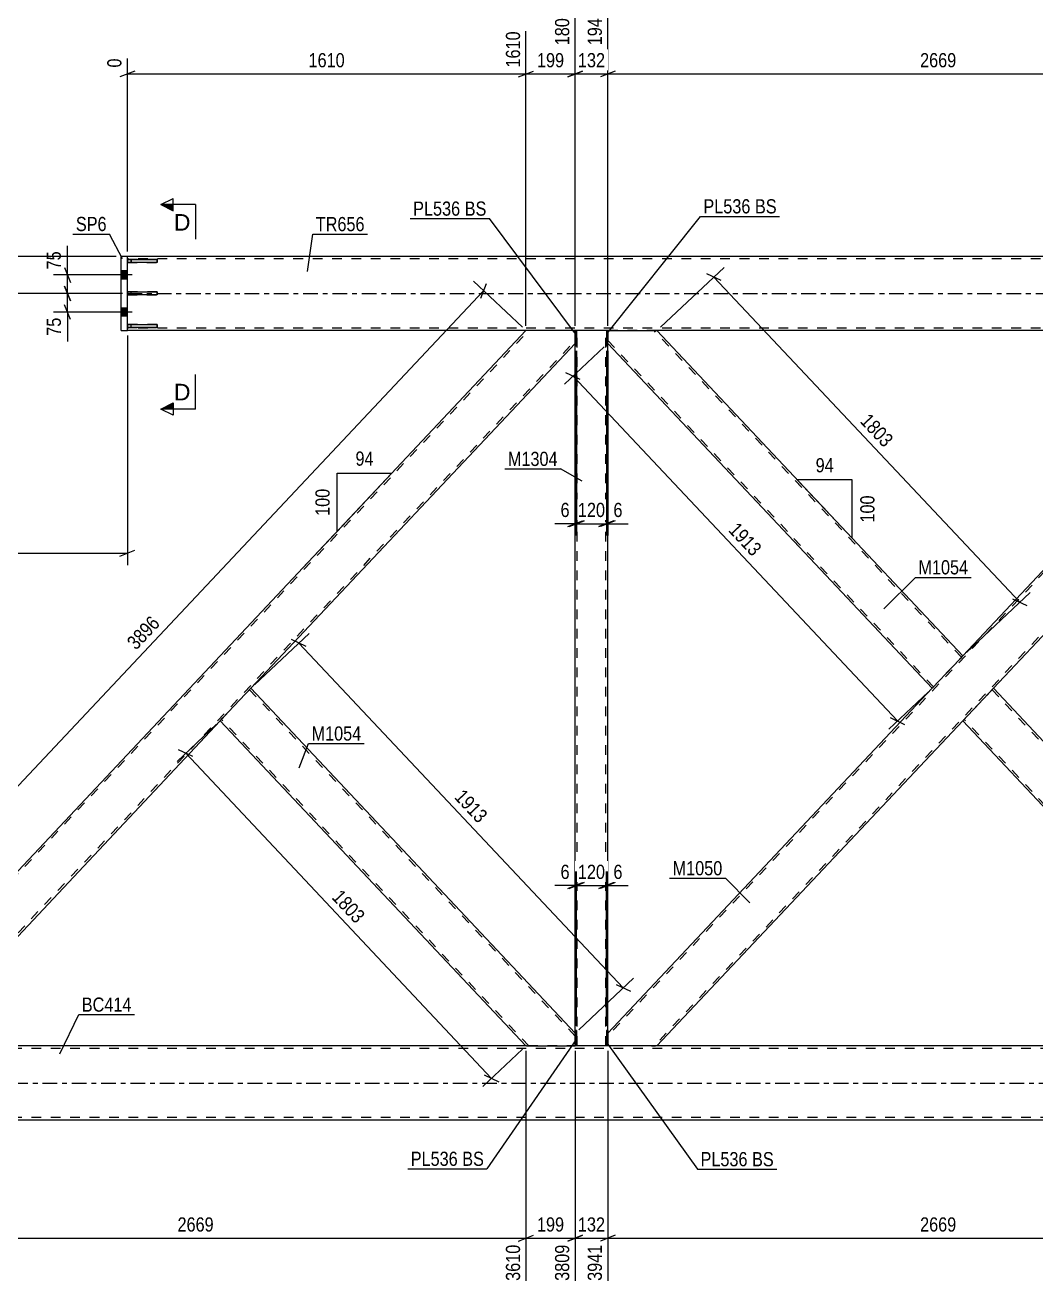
# Model space of a CAD drawing. Header units: millimetres. Extents: x -188 to 1001, y -654 to 187.
# Drawn here: x -20.6 to 183.5, y -200.1 to 54.2 of the extents above; entities that cross this region are included whole.
import ezdxf

# ---------------------------------------------------------------- set-up
doc = ezdxf.new("R2010")
doc.units = ezdxf.units.MM
doc.linetypes.add('DXK_LINE_DOT2', pattern=[3.9198, 1.9599, -1.9599])
doc.linetypes.add('DXK_LINE_DOT3', pattern=[5.9187, 2.979, -0.9799, 0.9799, -0.9799])
doc.styles.add('Arial', font='ARIAL.TTF', dxfattribs={"height": 0.2})
doc.styles.add('Arial Narrow', font='ARIALN.TTF', dxfattribs={"height": 0.2})

# ---------------------------------------------------------------- blocks, each defined once
blk = doc.blocks.new('Part-761542699-1579 - 1399')
at = {"color": 2, "linetype": 'Continuous'}
for p, q in [((0, 0.32), (6, 0.32)), ((0, 0.32), (0, -0.28)), ((6, 0.32), (6, -0.28)), ((6, -0.28), (0, -0.28))]:
    blk.add_line(p, q, dxfattribs=at)
at = {"color": 7, "linetype": 'DXK_LINE_DOT2'}
blk.add_line((0.75, -0.28), (0.75, 0.32), dxfattribs=at)
blk = doc.blocks.new('Part-761542699-1555 - 1399')
at = {"color": 7, "linetype": 'DXK_LINE_DOT2'}
for p, q in [((90.45, -152), (90.45, -148.92)), ((90.75, -148.92), (90.45, -148.92)), ((90.75, -152), (90.75, -148.92)), ((90.75, -152), (90.45, -152))]:
    blk.add_line(p, q, dxfattribs=at)
blk = doc.blocks.new('Part-761542699-1575 - 1399')
at = {"color": 7, "linetype": 'DXK_LINE_DOT2'}
for p, q in [((6, 6.89), (0, 6.89)), ((0, 6.89), (0, 6.29)), ((0, 6.29), (6, 6.29)), ((0.75, 6.89), (0.75, 6.29)), ((6, 6.29), (6, 6.89))]:
    blk.add_line(p, q, dxfattribs=at)
blk = doc.blocks.new('Part-761542699-1597 - 1399')
at = {"color": 2, "linetype": 'Continuous'}
for p, q in [((890, 7.5), (0, 7.5)), ((80.6, -7.5), (0, -7.5)), ((90.45, -7.5), (90.45, -7.5)), ((96.75, -7.5), (90.75, -7.5)), ((230.6, -7.5), (106.9, -7.5))]:
    blk.add_line(p, q, dxfattribs=at)
at = {"color": 7, "linetype": 'DXK_LINE_DOT2'}
for p, q in [((0, -7.5), (0, 7.5)), ((890, 7), (0, 7)), ((890, -7), (0, -7)), ((90.45, -7.5), (80.6, -7.5)), ((90.75, -7.5), (90.45, -7.5)), ((106.9, -7.5), (96.75, -7.5))]:
    blk.add_line(p, q, dxfattribs=at)
at = {"color": 7, "linetype": 'DXK_LINE_DOT3'}
blk.add_line((0, 0), (890, 0), dxfattribs=at)
blk = doc.blocks.new('Bolt-761542699-1489 - 1399')
at = {"linetype": 'Continuous'}
for points in [[(-1.25, 4.575), (-1.25, 2.925), (0, 2.925), (0, 4.575)], [(-1.25, 4.575), (-1.25, 2.925), (0, 2.925), (0, 4.575)], [(-1.25, -2.925), (-1.25, -4.575), (0, -4.575), (0, -2.925)], [(-1.25, -2.925), (-1.25, -4.575), (0, -4.575), (0, -2.925)]]:
    blk.add_hatch(color=1, dxfattribs=at).paths.add_polyline_path(points)
at = {"color": 1, "linetype": 'Continuous'}
for p, q in [((0.95, 3.75), (-5, 3.75)), ((0.95, 3.75), (-5, 3.75)), ((0, 4.575), (-1.25, 4.575)), ((0, 4.575), (-1.25, 4.575)), ((0, 2.925), (-1.25, 2.925)), ((0, 2.925), (-1.25, 2.925)), ((0.95, -3.75), (-5, -3.75)), ((0.95, -3.75), (-5, -3.75)), ((0, -2.925), (-1.25, -2.925)), ((0, -2.925), (-1.25, -2.925)), ((0, -4.575), (-1.25, -4.575)), ((0, -4.575), (-1.25, -4.575))]:
    blk.add_line(p, q, dxfattribs=at)
blk = doc.blocks.new('Part-761542699-1540 - 1399')
at = {"color": 7, "linetype": 'DXK_LINE_DOT2'}
for p, q in [((96.75, -152), (96.75, -148.92)), ((97.05, -148.92), (96.75, -148.92)), ((97.05, -152), (97.05, -148.92)), ((97.05, -152), (96.75, -152))]:
    blk.add_line(p, q, dxfattribs=at)
blk = doc.blocks.new('Part-761542699-1577 - 1399')
at = {"color": 2, "linetype": 'Continuous'}
for p, q in [((0, -6.86), (0, -6.26)), ((0, -6.26), (6, -6.26)), ((6, -6.86), (0, -6.86)), ((6, -6.26), (6, -6.86))]:
    blk.add_line(p, q, dxfattribs=at)
at = {"color": 7, "linetype": 'DXK_LINE_DOT2'}
blk.add_line((0.75, -6.86), (0.75, -6.26), dxfattribs=at)
blk = doc.blocks.new('Part-761542699-1578 - 1399')
at = {"color": 2, "linetype": 'Continuous'}
for p, q in [((0, 6.89), (6, 6.89)), ((0, 6.89), (0, 6.29)), ((6, 6.29), (0, 6.29)), ((6, 6.89), (6, 6.29))]:
    blk.add_line(p, q, dxfattribs=at)
at = {"color": 7, "linetype": 'DXK_LINE_DOT2'}
blk.add_line((0.75, 6.29), (0.75, 6.89), dxfattribs=at)
blk = doc.blocks.new('Part-761542699-1524 - 1399')
at = {"color": 7, "linetype": 'DXK_LINE_DOT2'}
for p, q in [((96.75, -7.5), (97.05, -7.5)), ((96.75, -7.5), (96.75, -10.58)), ((97.05, -7.5), (97.05, -10.58)), ((96.75, -10.58), (97.05, -10.58))]:
    blk.add_line(p, q, dxfattribs=at)
blk = doc.blocks.new('Part-761542699-1576 - 1399')
at = {"color": 7, "linetype": 'DXK_LINE_DOT2'}
for p, q in [((6, 0.32), (0, 0.32)), ((0, 0.32), (0, -0.28)), ((0.75, -0.28), (0.75, 0.32)), ((6, -0.28), (6, 0.32)), ((0, -0.28), (6, -0.28))]:
    blk.add_line(p, q, dxfattribs=at)
blk = doc.blocks.new('Part-761542699-1529 - 1399')
at = {"color": 2, "linetype": 'Continuous'}
for p, q in [((97.05, -7.5), (96.75, -7.5)), ((96.75, -7.5), (96.75, -10.58)), ((97.05, -10.58), (97.05, -7.5)), ((96.75, -10.58), (97.05, -10.58))]:
    blk.add_line(p, q, dxfattribs=at)
blk = doc.blocks.new('Part-761542699-1534 - 1399')
at = {"color": 2, "linetype": 'Continuous'}
for p, q in [((90.75, -7.5), (90.45, -7.5)), ((90.45, -7.5), (90.45, -10.58)), ((90.75, -10.58), (90.75, -7.5)), ((90.45, -10.58), (90.75, -10.58))]:
    blk.add_line(p, q, dxfattribs=at)
blk = doc.blocks.new('Part-761542699-1535 - 1399')
at = {"color": 7, "linetype": 'DXK_LINE_DOT2'}
for p, q in [((90.45, -7.5), (90.75, -7.5)), ((90.45, -7.5), (90.45, -10.58)), ((90.75, -7.5), (90.75, -10.58)), ((90.45, -10.58), (90.75, -10.58))]:
    blk.add_line(p, q, dxfattribs=at)
blk = doc.blocks.new('Part-761542699-1545 - 1399')
at = {"color": 2, "linetype": 'Continuous'}
for p, q in [((97.05, -148.92), (96.75, -148.92)), ((96.75, -148.92), (96.75, -152)), ((97.05, -148.92), (97.05, -152)), ((97.05, -152), (96.75, -152))]:
    blk.add_line(p, q, dxfattribs=at)
blk = doc.blocks.new('Part-761542699-1550 - 1399')
at = {"color": 2, "linetype": 'Continuous'}
for p, q in [((90.75, -148.92), (90.45, -148.92)), ((90.45, -148.92), (90.45, -152)), ((90.75, -148.92), (90.75, -152)), ((90.75, -152), (90.45, -152))]:
    blk.add_line(p, q, dxfattribs=at)
blk = doc.blocks.new('Part-761542699-1574 - 1399')
at = {"color": 7, "linetype": 'DXK_LINE_DOT2'}
for p, q in [((6, -6.26), (0, -6.26)), ((0, -6.26), (0, -6.86)), ((0, -6.86), (6, -6.86)), ((0.75, -6.86), (0.75, -6.26)), ((6, -6.86), (6, -6.26))]:
    blk.add_line(p, q, dxfattribs=at)
blk = doc.blocks.new('Part-761542699-1582 - 1399')
at = {"color": 7, "linetype": 'DXK_LINE_DOT2'}
for p, q in [((817.5, -152.5), (-100, -152.5)), ((90.75, -152), (80.6, -152)), ((106.9, -152), (96.75, -152)), ((817.5, -166.5), (-100, -166.5))]:
    blk.add_line(p, q, dxfattribs=at)
at = {"color": 2, "linetype": 'Continuous'}
for p, q in [((80.6, -152), (-43.1, -152)), ((90.45, -152), (90.45, -152)), ((96.75, -152), (90.75, -152)), ((230.6, -152), (106.9, -152)), ((235.62, -167), (-40.54, -167))]:
    blk.add_line(p, q, dxfattribs=at)
at = {"color": 7, "linetype": 'DXK_LINE_DOT3'}
blk.add_line((-100, -159.5), (817.5, -159.5), dxfattribs=at)
blk = doc.blocks.new('Part-761542699-1665 - 1399')
at = {"color": 2, "linetype": 'Continuous'}
for p, q in [((168.75, -86.32), (174.93, -79.75)), ((240.45, -149.42), (174.93, -79.75)), ((230.52, -152), (168.75, -86.32)), ((240.45, -152), (240.45, -149.42)), ((230.6, -152), (240.45, -152))]:
    blk.add_line(p, q, dxfattribs=at)
at = {"color": 7, "linetype": 'DXK_LINE_DOT2'}
for p, q in [((240.45, -150.01), (174.65, -80.04)), ((169.03, -86.03), (169.05, -86)), ((231.07, -152), (169.03, -86.03)), ((230.6, -152), (230.52, -152))]:
    blk.add_line(p, q, dxfattribs=at)
blk = doc.blocks.new('Part-761542699-1670 - 1399')
at = {"color": 2, "linetype": 'Continuous'}
for p, q in [((19.3, -85.73), (24.93, -79.75)), ((90.45, -149.42), (24.93, -79.75)), ((18.75, -86.32), (19.3, -85.73)), ((80.52, -152), (18.75, -86.32)), ((90.45, -152), (90.45, -149.42)), ((80.6, -152), (90.45, -152))]:
    blk.add_line(p, q, dxfattribs=at)
at = {"color": 7, "linetype": 'DXK_LINE_DOT2'}
for p, q in [((90.45, -150.01), (24.65, -80.04)), ((18.79, -86.27), (19.3, -85.73)), ((19.03, -86.03), (19.05, -86)), ((81.07, -152), (19.03, -86.03)), ((80.6, -152), (80.52, -152))]:
    blk.add_line(p, q, dxfattribs=at)
blk = doc.blocks.new('Part-761542699-1710 - 1399')
at = {"color": 7, "linetype": 'DXK_LINE_DOT2'}
for p, q in [((97.05, -7.5), (90.45, -7.5)), ((90.45, -10.08), (90.45, -7.5)), ((90.85, -152), (90.85, -7.5)), ((96.65, -152), (96.65, -7.5)), ((97.05, -10.58), (97.05, -7.5)), ((90.45, -152), (90.45, -149.42)), ((97.05, -152), (97.05, -148.92)), ((97.05, -152), (90.45, -152))]:
    blk.add_line(p, q, dxfattribs=at)
at = {"color": 2, "linetype": 'Continuous'}
for p, q in [((90.45, -149.42), (90.45, -10.08)), ((97.05, -148.92), (97.05, -10.58))]:
    blk.add_line(p, q, dxfattribs=at)
blk = doc.blocks.new('Part-761542699-1775 - 1399')
at = {"color": 7, "linetype": 'DXK_LINE_DOT2'}
for p, q in [((231.07, -7.5), (97.05, -150.01)), ((230.6, -7.5), (230.52, -7.5)), ((240.45, -7.5), (235.62, -7.5)), ((240.45, -8.39), (240.45, -7.5)), ((240.45, -9.49), (106.43, -152)), ((168.75, -73.18), (162.57, -79.75)), ((174.93, -79.75), (168.75, -86.32)), ((97.05, -152), (97.05, -149.42)), ((105.88, -152), (106.66, -152)), ((106.98, -152), (106.9, -152))]:
    blk.add_line(p, q, dxfattribs=at)
at = {"color": 2, "linetype": 'Continuous'}
for p, q in [((230.52, -7.5), (168.75, -73.18)), ((235.62, -7.5), (230.6, -7.5)), ((240.45, -10.08), (174.93, -79.75)), ((240.45, -8.39), (240.45, -10.08)), ((97.05, -149.42), (162.57, -79.75)), ((168.75, -86.32), (106.98, -152)), ((105.88, -152), (97.05, -152)), ((106.9, -152), (105.88, -152)), ((106.9, -152), (106.9, -152))]:
    blk.add_line(p, q, dxfattribs=at)
blk = doc.blocks.new('Part-761542699-1780 - 1399')
at = {"color": 2, "linetype": 'Continuous'}
for p, q in [((97.05, -7.5), (106.9, -7.5)), ((168.75, -73.18), (106.98, -7.5)), ((162.57, -79.75), (97.05, -10.08)), ((168.2, -73.77), (168.75, -73.18)), ((168.2, -73.77), (162.57, -79.75))]:
    blk.add_line(p, q, dxfattribs=at)
at = {"color": 7, "linetype": 'DXK_LINE_DOT2'}
for p, q in [((97.05, -10.08), (97.05, -7.5)), ((106.98, -7.5), (105.88, -7.5)), ((168.48, -73.47), (106.43, -7.5)), ((162.85, -79.46), (97.05, -9.49)), ((168.71, -73.23), (168.2, -73.77)), ((162.85, -79.46), (162.87, -79.44))]:
    blk.add_line(p, q, dxfattribs=at)
blk = doc.blocks.new('Part-761542699-1785 - 1399')
at = {"color": 2, "linetype": 'Continuous'}
for p, q in [((-52.95, -149.42), (80.52, -7.5)), ((90.45, -7.5), (80.6, -7.5)), ((90.45, -10.08), (90.45, -7.5)), ((90.45, -10.08), (24.93, -79.75)), ((-43.02, -152), (18.75, -86.32)), ((-52.95, -152), (-52.95, -149.42)), ((-43.1, -152), (-52.95, -152))]:
    blk.add_line(p, q, dxfattribs=at)
at = {"color": 7, "linetype": 'DXK_LINE_DOT2'}
for p, q in [((-52.95, -150.01), (81.07, -7.5)), ((80.6, -7.5), (80.52, -7.5)), ((-43.57, -152), (90.45, -9.49)), ((18.75, -86.32), (24.93, -79.75)), ((-43.1, -152), (-43.02, -152))]:
    blk.add_line(p, q, dxfattribs=at)
blk = doc.blocks.new('Part-761542699-1836 - 1399')
at = {"color": 2, "linetype": 'Continuous'}
for p, q in [((-1.25, -7.5), (-1.25, 7.5)), ((0, 7.5), (-1.25, 7.5)), ((0, -7.5), (0, 7.5)), ((-1.25, -7.5), (0, -7.5))]:
    blk.add_line(p, q, dxfattribs=at)
blk = doc.blocks.new('StraightDimension-761542699-27935 - 1399')
at = {"color": 7, "linetype": 'Continuous'}
for p, q in [((-52.95, -153), (-52.95, -197.65)), ((80.52, -153), (80.52, -199.47)), ((-51.45, -190.26), (-54.45, -191.46)), ((79.02, -191.46), (82.02, -190.26)), ((-52.95, -190.86), (80.52, -190.86))]:
    blk.add_line(p, q, dxfattribs=at)
at = {"color": 0}
blk.add_wipeout([(18.04, -190.11), (18.04, -185.91), (9.53, -185.91), (9.53, -190.11)], dxfattribs=at)
at = {"color": 0, "linetype": 'Continuous'}
blk.add_wipeout([(79.92, -191.56), (75.72, -191.56), (75.72, -200.07), (79.92, -200.07)], dxfattribs=at)
at = {"color": 3, "style": 'Arial Narrow'}
blk.add_text('2669', height=2.863, dxfattribs=at).set_placement((10.13, -189.51))
at = {"color": 3, "linetype": 'Continuous', "style": 'Arial Narrow'}
blk.add_text('3610', height=2.863, rotation=90.0002, dxfattribs=at).set_placement((79.32, -199.47))
blk = doc.blocks.new('StraightDimension-761542699-24238 - 1399')
at = {"color": 7, "linetype": 'Continuous'}
for p, q in [((25.66, -79.06), (36.73, -68.66)), ((36.11, -71.29), (33.18, -69.93)), ((34.65, -70.61), (100.17, -140.28)), ((91.18, -148.74), (102.25, -138.33)), ((98.71, -139.6), (101.64, -140.96))]:
    blk.add_line(p, q, dxfattribs=at)
at = {"color": 0}
blk.add_wipeout([(70.87, -108.03), (73.93, -105.15), (68.1, -98.95), (65.04, -101.83)], dxfattribs=at)
at = {"color": 3, "style": 'Arial Narrow'}
blk.add_text('1913', height=2.863, rotation=-46.7591, dxfattribs=at).set_placement((65.89, -101.86))
blk = doc.blocks.new('StraightDimension-761542699-26219 - 1399')
at = {"color": 7, "linetype": 'Continuous'}
for p, q in [((80.52, -6.5), (80.52, 52.98)), ((0, 8.5), (0, 47.49)), ((1.5, 44.96), (-1.5, 43.76)), ((0, 44.36), (80.52, 44.36)), ((79.02, 43.76), (82.02, 44.96))]:
    blk.add_line(p, q, dxfattribs=at)
at = {"color": 0, "linetype": 'Continuous'}
for points in [[(79.92, 53.58), (75.72, 53.58), (75.72, 45.06), (79.92, 45.06)], [(-0.6, 48.09), (-4.8, 48.09), (-4.8, 45.06), (-0.6, 45.06)]]:
    blk.add_wipeout(points, dxfattribs=at)
at = {"color": 0}
blk.add_wipeout([(44.52, 45.11), (44.52, 49.31), (36, 49.31), (36, 45.11)], dxfattribs=at)
at = {"color": 3, "linetype": 'Continuous', "style": 'Arial Narrow'}
for s, height, p in [('1610', 2.863, (79.32, 45.66)), ('0', 2.86, (-1.2, 45.66))]:
    blk.add_text(s, height=height, rotation=90.0002, dxfattribs=at).set_placement(p)
at = {"color": 3, "style": 'Arial Narrow'}
blk.add_text('1610', height=2.863, dxfattribs=at).set_placement((36.6, 45.71))
blk = doc.blocks.new('StraightDimension-761542699-2555 - 1399')
at = {"color": 7, "linetype": 'Continuous'}
for p, q in [((0, -8.5), (0, -54.86)), ((-100, -151), (-100, -49.61)), ((-98.5, -51.86), (-101.5, -53.06)), ((-100, -52.46), (0, -52.46)), ((-1.5, -53.06), (1.5, -51.86))]:
    blk.add_line(p, q, dxfattribs=at)
at = {"color": 0}
blk.add_wipeout([(-45.74, -51.71), (-45.74, -47.51), (-54.26, -47.51), (-54.26, -51.71)], dxfattribs=at)
at = {"color": 3, "style": 'Arial Narrow'}
blk.add_text('2000', height=2.863, dxfattribs=at).set_placement((-53.66, -51.11))
blk = doc.blocks.new('StraightDimension-761542699-27933 - 1399')
at = {"color": 7, "linetype": 'Continuous'}
for p, q in [((90.45, -153), (90.45, -199.47)), ((97.05, -153), (97.05, -199.47)), ((88.95, -191.46), (91.95, -190.26)), ((98.55, -190.26), (95.55, -191.46)), ((90.45, -190.86), (97.05, -190.86))]:
    blk.add_line(p, q, dxfattribs=at)
at = {"color": 0}
blk.add_wipeout([(97.09, -190.11), (97.09, -185.91), (90.41, -185.91), (90.41, -190.11)], dxfattribs=at)
at = {"color": 0, "linetype": 'Continuous'}
blk.add_wipeout([(96.45, -191.56), (92.25, -191.56), (92.25, -200.07), (96.45, -200.07)], dxfattribs=at)
at = {"color": 3, "style": 'Arial Narrow'}
blk.add_text('132', height=2.863, dxfattribs=at).set_placement((91.01, -189.51))
at = {"color": 3, "linetype": 'Continuous', "style": 'Arial Narrow'}
blk.add_text('3941', height=2.863, rotation=90.0002, dxfattribs=at).set_placement((95.85, -199.47))
blk = doc.blocks.new('StraightDimension-761542699-24328 - 1399')
at = {"color": 7, "linetype": 'Continuous'}
for p, q in [((96.32, -10.76), (88.27, -18.34)), ((91.48, -17.37), (88.55, -16.01)), ((90.02, -16.69), (155.54, -86.36)), ((161.85, -80.44), (153.79, -88.01)), ((154.08, -85.68), (157, -87.05))]:
    blk.add_line(p, q, dxfattribs=at)
at = {"color": 0}
blk.add_wipeout([(126.24, -54.11), (129.3, -51.24), (123.47, -45.04), (120.41, -47.91)], dxfattribs=at)
at = {"color": 3, "style": 'Arial Narrow'}
blk.add_text('1913', height=2.863, rotation=-46.7591, dxfattribs=at).set_placement((121.26, -47.94))
blk = doc.blocks.new('StraightDimension-761542699-23726 - 1399')
at = {"color": 7, "linetype": 'Continuous'}
for p, q in [((90.75, -147.92), (90.75, -116.77)), ((96.75, -147.92), (96.75, -116.77)), ((89.25, -120.22), (92.25, -119.02)), ((98.25, -119.02), (95.25, -120.22)), ((90.75, -119.62), (96.75, -119.62))]:
    blk.add_line(p, q, dxfattribs=at)
at = {"color": 0}
blk.add_wipeout([(97.09, -118.87), (97.09, -114.67), (90.41, -114.67), (90.41, -118.87)], dxfattribs=at)
at = {"color": 3, "style": 'Arial Narrow'}
blk.add_text('120', height=2.863, dxfattribs=at).set_placement((91.01, -118.27))
blk = doc.blocks.new('StraightDimension-761542699-23892 - 1399')
at = {"color": 7, "linetype": 'Continuous'}
for p, q in [((90.75, -11.58), (90.75, -48.9)), ((96.75, -11.58), (96.75, -48.9)), ((89.25, -47.1), (92.25, -45.9)), ((90.75, -46.5), (96.75, -46.5)), ((98.25, -45.9), (95.25, -47.1))]:
    blk.add_line(p, q, dxfattribs=at)
at = {"color": 0}
blk.add_wipeout([(97.09, -45.75), (97.09, -41.55), (90.41, -41.55), (90.41, -45.75)], dxfattribs=at)
at = {"color": 3, "style": 'Arial Narrow'}
blk.add_text('120', height=2.863, dxfattribs=at).set_placement((91.01, -45.15))
blk = doc.blocks.new('StraightDimension-761542699-23534 - 1399')
at = {"color": 7, "linetype": 'Continuous'}
for p, q in [((-12.68, 5.25), (-11.48, 2.25)), ((-2.25, 3.75), (-14.93, 3.75)), ((-12.08, 0.02), (-12.08, 3.75)), ((-1, 0.02), (-14.93, 0.02)), ((-11.48, -1.48), (-12.68, 1.52))]:
    blk.add_line(p, q, dxfattribs=at)
at = {"color": 0}
blk.add_wipeout([(-12.83, 9.13), (-17.03, 9.13), (-17.03, 4.27), (-12.83, 4.27)], dxfattribs=at)
at = {"color": 7, "linetype": 'Continuous'}
blk.add_line((-12.08, 3.75), (-12.08, 9.66), dxfattribs=at)
blk.add_line((-12.08, 3.75), (-12.08, 9.66), dxfattribs=at)
at = {"color": 3, "style": 'Arial Narrow'}
blk.add_text('75', height=2.863, rotation=90.0002, dxfattribs=at).set_placement((-13.43, 4.88))
blk = doc.blocks.new('StraightDimension-761542699-23725 - 1399')
at = {"color": 7, "linetype": 'Continuous'}
for p, q in [((96.75, -147.92), (96.75, -116.77)), ((97.05, -147.92), (97.05, -116.77)), ((95.25, -120.22), (98.25, -119.02)), ((98.55, -119.02), (95.55, -120.22)), ((96.75, -119.62), (97.05, -119.62))]:
    blk.add_line(p, q, dxfattribs=at)
at = {"color": 0}
blk.add_wipeout([(100.6, -118.87), (100.6, -114.67), (97.58, -114.67), (97.58, -118.87)], dxfattribs=at)
at = {"color": 7, "linetype": 'Continuous'}
blk.add_line((97.05, -119.62), (101.13, -119.62), dxfattribs=at)
blk.add_line((97.05, -119.62), (101.13, -119.62), dxfattribs=at)
at = {"color": 3, "style": 'Arial Narrow'}
blk.add_text('6', height=2.86, dxfattribs=at).set_placement((98.18, -118.27))
blk = doc.blocks.new('StraightDimension-761542699-23554 - 1399')
at = {"color": 7, "linetype": 'Continuous'}
for p, q in [((-1, 0.02), (-127.38, 0.02)), ((-123.93, -1.48), (-125.13, 1.52)), ((-124.53, -159.5), (-124.53, 0.02)), ((-101, -159.5), (-127.38, -159.5)), ((-125.13, -158), (-123.93, -161))]:
    blk.add_line(p, q, dxfattribs=at)
at = {"color": 0}
blk.add_wipeout([(-125.28, -75.48), (-129.48, -75.48), (-129.48, -84), (-125.28, -84)], dxfattribs=at)
at = {"color": 3, "style": 'Arial Narrow'}
blk.add_text('3190', height=2.863, rotation=90.0002, dxfattribs=at).set_placement((-125.88, -83.4))
blk = doc.blocks.new('StraightDimension-761542699-24256 - 1399')
at = {"color": 7, "linetype": 'Continuous'}
for p, q in [((-61.5, -141.38), (71.97, 0.54)), ((79.79, -6.81), (69.89, 2.5)), ((71.38, -0.96), (72.56, 2.05)), ((-53.68, -148.74), (-63.58, -139.43)), ((-60.91, -139.88), (-62.09, -142.88))]:
    blk.add_line(p, q, dxfattribs=at)
at = {"color": 0}
blk.add_wipeout([(7.6, -66.8), (4.54, -63.93), (-1.29, -70.13), (1.77, -73.01)], dxfattribs=at)
at = {"color": 3, "style": 'Arial Narrow'}
blk.add_text('3896', height=2.863, rotation=46.7591, dxfattribs=at).set_placement((1.75, -72.16))
blk = doc.blocks.new('StraightDimension-761542699-23535 - 1399')
at = {"color": 7, "linetype": 'Continuous'}
for p, q in [((-1, 0.02), (-14.93, 0.02)), ((-12.68, 1.52), (-11.48, -1.48)), ((-12.08, -3.75), (-12.08, 0.02)), ((-11.48, -5.25), (-12.68, -2.25)), ((-2.25, -3.75), (-14.93, -3.75))]:
    blk.add_line(p, q, dxfattribs=at)
at = {"color": 0}
blk.add_wipeout([(-12.83, -4.28), (-17.03, -4.28), (-17.03, -9.13), (-12.83, -9.13)], dxfattribs=at)
at = {"color": 7, "linetype": 'Continuous'}
blk.add_line((-12.08, -3.75), (-12.08, -9.66), dxfattribs=at)
blk.add_line((-12.08, -3.75), (-12.08, -9.66), dxfattribs=at)
at = {"color": 3, "style": 'Arial Narrow'}
blk.add_text('75', height=2.863, rotation=90.0002, dxfattribs=at).set_placement((-13.43, -8.53))
blk = doc.blocks.new('StraightDimension-761542699-23562 - 1399')
at = {"color": 7, "linetype": 'Continuous'}
for p, q in [((-134.74, 6), (-135.94, 9)), ((-2.25, 7.5), (-138.19, 7.5)), ((-135.34, -179.88), (-135.34, 7.5)), ((-65.38, -179.88), (-138.19, -179.88)), ((-135.94, -178.38), (-134.74, -181.38))]:
    blk.add_line(p, q, dxfattribs=at)
at = {"color": 0}
blk.add_wipeout([(-136.09, -81.93), (-140.29, -81.93), (-140.29, -90.45), (-136.09, -90.45)], dxfattribs=at)
at = {"color": 3, "style": 'Arial Narrow'}
blk.add_text('3748', height=2.863, rotation=90.0002, dxfattribs=at).set_placement((-136.69, -89.85))
blk = doc.blocks.new('StraightDimension-761542699-23727 - 1399')
at = {"color": 7, "linetype": 'Continuous'}
for p, q in [((90.45, -147.92), (90.45, -116.77)), ((90.75, -147.92), (90.75, -116.77)), ((88.95, -120.22), (91.95, -119.02)), ((92.25, -119.02), (89.25, -120.22)), ((90.45, -119.62), (90.75, -119.62))]:
    blk.add_line(p, q, dxfattribs=at)
at = {"color": 0}
blk.add_wipeout([(89.93, -118.87), (89.93, -114.67), (86.9, -114.67), (86.9, -118.87)], dxfattribs=at)
at = {"color": 7, "linetype": 'Continuous'}
blk.add_line((90.45, -119.62), (86.37, -119.62), dxfattribs=at)
blk.add_line((90.45, -119.62), (86.37, -119.62), dxfattribs=at)
at = {"color": 3, "style": 'Arial Narrow'}
blk.add_text('6', height=2.86, dxfattribs=at).set_placement((87.5, -118.27))
blk = doc.blocks.new('StraightDimension-761542699-26216 - 1399')
at = {"color": 7, "linetype": 'Continuous'}
for p, q in [((97.05, -6.5), (97.05, 57.48)), ((230.52, -6.5), (230.52, 52.98)), ((98.55, 44.96), (95.55, 43.76)), ((97.05, 44.36), (230.52, 44.36)), ((229.02, 43.76), (232.02, 44.96))]:
    blk.add_line(p, q, dxfattribs=at)
at = {"color": 0, "linetype": 'Continuous'}
blk.add_wipeout([(229.92, 53.58), (225.72, 53.58), (225.72, 45.06), (229.92, 45.06)], dxfattribs=at)
at = {"color": 0}
blk.add_wipeout([(168.04, 45.11), (168.04, 49.31), (159.53, 49.31), (159.53, 45.11)], dxfattribs=at)
at = {"color": 3, "linetype": 'Continuous', "style": 'Arial Narrow'}
blk.add_text('4610', height=2.863, rotation=90.0002, dxfattribs=at).set_placement((229.32, 45.66))
at = {"color": 3, "style": 'Arial Narrow'}
blk.add_text('2669', height=2.863, dxfattribs=at).set_placement((160.13, 45.71))
blk = doc.blocks.new('StraightDimension-761542699-23891 - 1399')
at = {"color": 7, "linetype": 'Continuous'}
for p, q in [((96.75, -11.58), (96.75, -48.9)), ((97.05, -11.58), (97.05, -48.9)), ((95.25, -47.1), (98.25, -45.9)), ((98.55, -45.9), (95.55, -47.1)), ((96.75, -46.5), (97.05, -46.5))]:
    blk.add_line(p, q, dxfattribs=at)
at = {"color": 0}
blk.add_wipeout([(100.6, -45.75), (100.6, -41.55), (97.58, -41.55), (97.58, -45.75)], dxfattribs=at)
at = {"color": 7, "linetype": 'Continuous'}
blk.add_line((97.05, -46.5), (101.13, -46.5), dxfattribs=at)
blk.add_line((97.05, -46.5), (101.13, -46.5), dxfattribs=at)
at = {"color": 3, "style": 'Arial Narrow'}
blk.add_text('6', height=2.86, dxfattribs=at).set_placement((98.18, -45.15))
blk = doc.blocks.new('StraightDimension-761542699-23893 - 1399')
at = {"color": 7, "linetype": 'Continuous'}
for p, q in [((90.45, -11.58), (90.45, -48.9)), ((90.75, -11.58), (90.75, -48.9)), ((88.95, -47.1), (91.95, -45.9)), ((92.25, -45.9), (89.25, -47.1)), ((90.45, -46.5), (90.75, -46.5))]:
    blk.add_line(p, q, dxfattribs=at)
at = {"color": 0}
blk.add_wipeout([(89.93, -45.75), (89.93, -41.55), (86.9, -41.55), (86.9, -45.75)], dxfattribs=at)
at = {"color": 7, "linetype": 'Continuous'}
blk.add_line((90.45, -46.5), (86.37, -46.5), dxfattribs=at)
blk.add_line((90.45, -46.5), (86.37, -46.5), dxfattribs=at)
at = {"color": 3, "style": 'Arial Narrow'}
blk.add_text('6', height=2.86, dxfattribs=at).set_placement((87.5, -45.15))
blk = doc.blocks.new('AngleDimension-761542699-24081 - 1399')
at = {"color": 7, "linetype": 'Continuous'}
for p, q in [((42.36, -36.28), (53.45, -36.28)), ((42.36, -48.08), (53.45, -36.28)), ((42.36, -48.08), (42.36, -36.28)), ((35.34, -55.54), (42.36, -48.08))]:
    blk.add_line(p, q, dxfattribs=at)
at = {"color": 0}
for points in [[(50.33, -35.38), (50.33, -31.18), (45.48, -31.18), (45.48, -35.38)], [(41.46, -38.84), (37.26, -38.84), (37.26, -45.52), (41.46, -45.52)]]:
    blk.add_wipeout(points, dxfattribs=at)
at = {"color": 3, "style": 'Arial Narrow'}
blk.add_text('94', height=2.863, dxfattribs=at).set_placement((46.08, -34.78))
blk.add_text('100', height=2.863, rotation=90.0002, dxfattribs=at).set_placement((40.86, -44.92))
blk = doc.blocks.new('AngleDimension-761542699-24095 - 1399')
at = {"color": 7, "linetype": 'Continuous'}
for p, q in [((141.54, -44.25), (135.31, -37.62)), ((146.41, -37.62), (135.31, -37.62)), ((146.41, -49.43), (135.31, -37.62)), ((146.41, -49.43), (146.41, -37.62))]:
    blk.add_line(p, q, dxfattribs=at)
at = {"color": 0}
for points in [[(143.29, -36.72), (143.29, -32.52), (138.43, -32.52), (138.43, -36.72)], [(151.51, -40.18), (147.31, -40.18), (147.31, -46.87), (151.51, -46.87)]]:
    blk.add_wipeout(points, dxfattribs=at)
at = {"color": 3, "style": 'Arial Narrow'}
blk.add_text('94', height=2.863, dxfattribs=at).set_placement((139.03, -36.12))
blk.add_text('100', height=2.863, rotation=90.0002, dxfattribs=at).set_placement((150.91, -46.27))
blk = doc.blocks.new('StraightDimension-761542699-24299 - 1399')
at = {"color": 7, "linetype": 'Continuous'}
for p, q in [((107.71, -6.81), (120.56, 5.27)), ((119.95, 2.64), (117.02, 4)), ((118.48, 3.32), (180.25, -62.36)), ((169.48, -72.5), (182.33, -60.41)), ((178.79, -61.68), (181.72, -63.05))]:
    blk.add_line(p, q, dxfattribs=at)
at = {"color": 0}
blk.add_wipeout([(152.83, -32.11), (155.89, -29.23), (150.06, -23.03), (147, -25.91)], dxfattribs=at)
at = {"color": 3, "style": 'Arial Narrow'}
blk.add_text('1803', height=2.863, rotation=-46.7591, dxfattribs=at).set_placement((147.85, -25.93))
blk = doc.blocks.new('StraightDimension-761542699-24613 - 1399')
at = {"color": 7, "linetype": 'Continuous'}
for p, q in [((18.02, -87), (10.03, -94.52)), ((13.24, -93.56), (10.32, -92.19)), ((11.78, -92.87), (73.55, -158.56)), ((79.79, -152.69), (71.8, -160.2)), ((72.08, -157.87), (75.01, -159.24))]:
    blk.add_line(p, q, dxfattribs=at)
at = {"color": 0}
blk.add_wipeout([(46.13, -128.3), (49.19, -125.42), (43.35, -119.22), (40.3, -122.1)], dxfattribs=at)
at = {"color": 3, "style": 'Arial Narrow'}
blk.add_text('1803', height=2.863, rotation=-46.7591, dxfattribs=at).set_placement((41.14, -122.13))
blk = doc.blocks.new('StraightDimension-761542699-26217 - 1399')
at = {"color": 7, "linetype": 'Continuous'}
for p, q in [((90.45, -6.5), (90.45, 57.48)), ((97.05, -6.5), (97.05, 57.48)), ((88.95, 43.76), (91.95, 44.96)), ((90.45, 44.36), (97.05, 44.36)), ((98.55, 44.96), (95.55, 43.76))]:
    blk.add_line(p, q, dxfattribs=at)
at = {"color": 0}
blk.add_wipeout([(97.09, 45.11), (97.09, 49.31), (90.41, 49.31), (90.41, 45.11)], dxfattribs=at)
at = {"color": 0, "linetype": 'Continuous'}
blk.add_wipeout([(96.45, 58.08), (92.25, 58.08), (92.25, 49.56), (96.45, 49.56)], dxfattribs=at)
at = {"color": 3, "linetype": 'Continuous', "style": 'Arial Narrow'}
blk.add_text('1941', height=2.863, rotation=90.0002, dxfattribs=at).set_placement((95.85, 50.16))
at = {"color": 3, "style": 'Arial Narrow'}
blk.add_text('132', height=2.863, dxfattribs=at).set_placement((91.01, 45.71))
blk = doc.blocks.new('StraightDimension-761542699-26218 - 1399')
at = {"color": 7, "linetype": 'Continuous'}
for p, q in [((90.45, -6.5), (90.45, 57.48)), ((80.52, -6.5), (80.52, 52.98)), ((79.02, 43.76), (82.02, 44.96)), ((80.52, 44.36), (90.45, 44.36)), ((91.95, 44.96), (88.95, 43.76))]:
    blk.add_line(p, q, dxfattribs=at)
at = {"color": 0}
blk.add_wipeout([(88.83, 45.11), (88.83, 49.31), (82.14, 49.31), (82.14, 45.11)], dxfattribs=at)
at = {"color": 0, "linetype": 'Continuous'}
blk.add_wipeout([(89.85, 58.08), (85.65, 58.08), (85.65, 49.56), (89.85, 49.56)], dxfattribs=at)
at = {"color": 3, "linetype": 'Continuous', "style": 'Arial Narrow'}
blk.add_text('1809', height=2.863, rotation=90.0002, dxfattribs=at).set_placement((89.25, 50.16))
at = {"color": 3, "style": 'Arial Narrow'}
blk.add_text('199', height=2.863, dxfattribs=at).set_placement((82.74, 45.71))
blk = doc.blocks.new('StraightDimension-761542699-27932 - 1399')
at = {"color": 7, "linetype": 'Continuous'}
for p, q in [((97.05, -153), (97.05, -199.47)), ((230.52, -153), (230.52, -199.47)), ((98.55, -190.26), (95.55, -191.46)), ((229.02, -191.46), (232.02, -190.26)), ((97.05, -190.86), (230.52, -190.86))]:
    blk.add_line(p, q, dxfattribs=at)
at = {"color": 0}
blk.add_wipeout([(168.04, -190.11), (168.04, -185.91), (159.53, -185.91), (159.53, -190.11)], dxfattribs=at)
at = {"color": 0, "linetype": 'Continuous'}
blk.add_wipeout([(229.92, -191.56), (225.72, -191.56), (225.72, -200.07), (229.92, -200.07)], dxfattribs=at)
at = {"color": 3, "style": 'Arial Narrow'}
blk.add_text('2669', height=2.863, dxfattribs=at).set_placement((160.13, -189.51))
at = {"color": 3, "linetype": 'Continuous', "style": 'Arial Narrow'}
blk.add_text('6610', height=2.863, rotation=90.0002, dxfattribs=at).set_placement((229.32, -199.47))
blk = doc.blocks.new('StraightDimension-761542699-27934 - 1399')
at = {"color": 7, "linetype": 'Continuous'}
for p, q in [((80.52, -153), (80.52, -199.47)), ((90.45, -153), (90.45, -199.47)), ((79.02, -191.46), (82.02, -190.26)), ((91.95, -190.26), (88.95, -191.46)), ((80.52, -190.86), (90.45, -190.86))]:
    blk.add_line(p, q, dxfattribs=at)
at = {"color": 0}
blk.add_wipeout([(88.83, -190.11), (88.83, -185.91), (82.14, -185.91), (82.14, -190.11)], dxfattribs=at)
at = {"color": 0, "linetype": 'Continuous'}
blk.add_wipeout([(89.85, -191.56), (85.65, -191.56), (85.65, -200.07), (89.85, -200.07)], dxfattribs=at)
at = {"color": 3, "style": 'Arial Narrow'}
blk.add_text('199', height=2.863, dxfattribs=at).set_placement((82.74, -189.51))
at = {"color": 3, "linetype": 'Continuous', "style": 'Arial Narrow'}
blk.add_text('3809', height=2.863, rotation=90.0002, dxfattribs=at).set_placement((89.25, -199.47))
blk = doc.blocks.new('MarkSet-761542699-3522 - 1399')
at = {"color": 0}
blk.add_wipeout([(66.74, -176.24), (66.74, -173.24), (57.24, -173.24), (57.24, -176.24)], dxfattribs=at)
blk.add_wipeout([(66.74, -176.24), (66.74, -173.24), (57.24, -173.24), (57.24, -176.24)], dxfattribs=at)
blk.add_wipeout([(72.02, -176.24), (72.02, -173.24), (67.64, -173.24), (67.64, -176.24)], dxfattribs=at)
blk.add_wipeout([(72.02, -176.24), (72.02, -173.24), (67.64, -173.24), (67.64, -176.24)], dxfattribs=at)
at = {"color": 30, "linetype": 'Continuous'}
for p in [(90.63, -150.68), (56.64, -176.84)]:
    blk.add_line(p, (72.62, -176.84), dxfattribs=at)
at = {"color": 3, "style": 'Arial Narrow'}
for s, p in [('PL536', (57.24, -176.24)), ('BS', (67.64, -176.24))]:
    blk.add_text(s, height=2.863, dxfattribs=at).set_placement(p)
blk = doc.blocks.new('Mark-761542699-1593 - 1399')
at = {"color": 0}
blk.add_wipeout([(47.93, 12.6), (47.93, 15.6), (38.06, 15.6), (38.06, 12.6)], dxfattribs=at)
blk.add_wipeout([(47.93, 12.6), (47.93, 15.6), (38.06, 15.6), (38.06, 12.6)], dxfattribs=at)
at = {"color": 30, "linetype": 'Continuous'}
for p, q in [((36.38, 4.43), (37.46, 12)), ((37.46, 12), (48.53, 12))]:
    blk.add_line(p, q, dxfattribs=at)
at = {"color": 3, "style": 'Arial Narrow'}
blk.add_text('TR656', height=2.863, dxfattribs=at).set_placement((38.06, 12.6))
blk = doc.blocks.new('Mark-761542699-1832 - 1399')
at = {"color": 0}
blk.add_wipeout([(-4.19, 12.62), (-4.19, 15.62), (-10.4, 15.62), (-10.4, 12.62)], dxfattribs=at)
blk.add_wipeout([(-4.19, 12.62), (-4.19, 15.62), (-10.4, 15.62), (-10.4, 12.62)], dxfattribs=at)
at = {"color": 30, "linetype": 'Continuous'}
for p in [(-11, 12.02), (-0.99, 6.99)]:
    blk.add_line(p, (-3.59, 12.02), dxfattribs=at)
at = {"color": 3, "style": 'Arial Narrow'}
blk.add_text('SP6', height=2.863, dxfattribs=at).set_placement((-10.4, 12.62))
blk = doc.blocks.new('SectionMark-761542699-3404 - 1399')
at = {"color": 6, "linetype": 'Continuous'}
for p, q in [((6.75, 17.96), (9.25, 19.21)), ((13.75, 17.96), (6.75, 17.96)), ((13.75, -23.33), (6.75, -23.33)), ((9.25, -24.58), (6.75, -23.33))]:
    blk.add_line(p, q, dxfattribs=at)
at = {"color": 0, "linetype": 'Continuous'}
for points in [[(12.75, 12.71), (12.75, 16.21), (9.38, 16.21), (9.38, 12.71)], [(12.75, -21.58), (12.75, -18.08), (9.38, -18.08), (9.38, -21.58)]]:
    blk.add_wipeout(points, dxfattribs=at)
at = {"linetype": 'Continuous'}
for points in [[(9.25, 17.96), (9.25, 16.71), (6.75, 17.96)], [(9.25, -22.08), (9.25, -23.33), (6.75, -23.33)]]:
    blk.add_hatch(color=6, dxfattribs=at).paths.add_polyline_path(points)
at = {"color": 6, "linetype": 'Continuous'}
for p, q in [((6.75, 17.96), (9.25, 16.71)), ((9.25, 16.71), (9.25, 19.21)), ((13.75, 17.96), (13.75, 10.96)), ((13.75, -23.33), (13.75, -16.33)), ((6.75, -23.33), (9.25, -22.08)), ((9.25, -22.08), (9.25, -24.58))]:
    blk.add_line(p, q, dxfattribs=at)
at = {"color": 3, "linetype": 'Continuous', "style": 'Arial'}
for p in [(9.38, 12.71), (9.38, -21.58)]:
    blk.add_text('D', height=3.34, dxfattribs=at).set_placement(p)
blk = doc.blocks.new('MarkSet-761542699-3516 - 1399')
at = {"color": 0}
blk.add_wipeout([(125.87, 16.19), (125.87, 19.19), (116.36, 19.19), (116.36, 16.19)], dxfattribs=at)
blk.add_wipeout([(125.87, 16.19), (125.87, 19.19), (116.36, 19.19), (116.36, 16.19)], dxfattribs=at)
at = {"color": 30, "linetype": 'Continuous'}
blk.add_line((96.83, -8.13), (115.76, 15.59), dxfattribs=at)
at = {"color": 0}
blk.add_wipeout([(131.15, 16.19), (131.15, 19.19), (126.77, 19.19), (126.77, 16.19)], dxfattribs=at)
blk.add_wipeout([(131.15, 16.19), (131.15, 19.19), (126.77, 19.19), (126.77, 16.19)], dxfattribs=at)
at = {"color": 30, "linetype": 'Continuous'}
blk.add_line((115.76, 15.59), (131.75, 15.59), dxfattribs=at)
at = {"color": 3, "style": 'Arial Narrow'}
for s, p in [('PL536', (116.36, 16.19)), ('BS', (126.77, 16.19))]:
    blk.add_text(s, height=2.863, dxfattribs=at).set_placement(p)
blk = doc.blocks.new('MarkSet-761542699-3528 - 1399')
at = {"color": 0}
blk.add_wipeout([(125.28, -176.32), (125.28, -173.32), (115.78, -173.32), (115.78, -176.32)], dxfattribs=at)
blk.add_wipeout([(125.28, -176.32), (125.28, -173.32), (115.78, -173.32), (115.78, -176.32)], dxfattribs=at)
at = {"color": 30, "linetype": 'Continuous'}
blk.add_line((96.83, -151.37), (115.18, -176.92), dxfattribs=at)
at = {"color": 0}
blk.add_wipeout([(130.56, -176.32), (130.56, -173.32), (126.18, -173.32), (126.18, -176.32)], dxfattribs=at)
blk.add_wipeout([(130.56, -176.32), (130.56, -173.32), (126.18, -173.32), (126.18, -176.32)], dxfattribs=at)
at = {"color": 30, "linetype": 'Continuous'}
blk.add_line((115.18, -176.92), (131.16, -176.92), dxfattribs=at)
at = {"color": 3, "style": 'Arial Narrow'}
for s, p in [('PL536', (115.78, -176.32)), ('BS', (126.18, -176.32))]:
    blk.add_text(s, height=2.863, dxfattribs=at).set_placement(p)
blk = doc.blocks.new('MarkSet-761542699-23436 - 1399')
at = {"color": 0}
blk.add_wipeout([(67.24, 15.73), (67.24, 18.73), (57.73, 18.73), (57.73, 15.73)], dxfattribs=at)
blk.add_wipeout([(67.24, 15.73), (67.24, 18.73), (57.73, 18.73), (57.73, 15.73)], dxfattribs=at)
blk.add_wipeout([(72.52, 15.73), (72.52, 18.73), (68.14, 18.73), (68.14, 15.73)], dxfattribs=at)
blk.add_wipeout([(72.52, 15.73), (72.52, 18.73), (68.14, 18.73), (68.14, 15.73)], dxfattribs=at)
at = {"color": 30, "linetype": 'Continuous'}
for p in [(57.13, 15.13), (90.53, -8.13)]:
    blk.add_line(p, (73.12, 15.13), dxfattribs=at)
at = {"color": 3, "style": 'Arial Narrow'}
for s, p in [('PL536', (57.73, 15.73)), ('BS', (68.14, 15.73))]:
    blk.add_text(s, height=2.863, dxfattribs=at).set_placement(p)
blk = doc.blocks.new('Mark-761542699-23650 - 1399')
at = {"color": 0}
blk.add_wipeout([(47.26, -90.32), (47.26, -87.32), (37.21, -87.32), (37.21, -90.32)], dxfattribs=at)
blk.add_wipeout([(47.26, -90.32), (47.26, -87.32), (37.21, -87.32), (37.21, -90.32)], dxfattribs=at)
at = {"color": 30, "linetype": 'Continuous'}
for p, q in [((34.68, -95.8), (36.61, -90.92)), ((36.61, -90.92), (47.86, -90.92))]:
    blk.add_line(p, q, dxfattribs=at)
at = {"color": 3, "style": 'Arial Narrow'}
blk.add_text('M1054', height=2.863, dxfattribs=at).set_placement((37.21, -90.32))
blk = doc.blocks.new('Mark-761542699-23665 - 1399')
at = {"color": 0}
blk.add_wipeout([(86.92, -34.84), (86.92, -31.84), (76.87, -31.84), (76.87, -34.84)], dxfattribs=at)
blk.add_wipeout([(86.92, -34.84), (86.92, -31.84), (76.87, -31.84), (76.87, -34.84)], dxfattribs=at)
at = {"color": 30, "linetype": 'Continuous'}
for p in [(76.27, -35.44), (91.85, -37.94)]:
    blk.add_line(p, (87.52, -35.44), dxfattribs=at)
at = {"color": 3, "style": 'Arial Narrow'}
blk.add_text('M1304', height=2.863, dxfattribs=at).set_placement((76.87, -34.84))
blk = doc.blocks.new('Mark-761542699-23692 - 1399')
at = {"color": 0}
blk.add_wipeout([(120.2, -117.54), (120.2, -114.54), (110.14, -114.54), (110.14, -117.54)], dxfattribs=at)
blk.add_wipeout([(120.2, -117.54), (120.2, -114.54), (110.14, -114.54), (110.14, -117.54)], dxfattribs=at)
at = {"color": 30, "linetype": 'Continuous'}
for p in [(109.54, -118.14), (125.75, -123.09)]:
    blk.add_line(p, (120.8, -118.14), dxfattribs=at)
at = {"color": 3, "style": 'Arial Narrow'}
blk.add_text('M1050', height=2.863, dxfattribs=at).set_placement((110.14, -117.54))
blk = doc.blocks.new('Mark-761542699-23695 - 1399')
at = {"color": 0}
blk.add_wipeout([(169.84, -56.74), (169.84, -53.74), (159.79, -53.74), (159.79, -56.74)], dxfattribs=at)
blk.add_wipeout([(169.84, -56.74), (169.84, -53.74), (159.79, -53.74), (159.79, -56.74)], dxfattribs=at)
at = {"color": 30, "linetype": 'Continuous'}
for p, q in [((152.82, -63.7), (159.19, -57.34)), ((159.19, -57.34), (170.44, -57.34))]:
    blk.add_line(p, q, dxfattribs=at)
at = {"color": 3, "style": 'Arial Narrow'}
blk.add_text('M1054', height=2.863, dxfattribs=at).set_placement((159.79, -56.74))
blk = doc.blocks.new('Mark-761542699-24633 - 1399')
at = {"color": 0}
blk.add_wipeout([(0.84, -145.09), (0.84, -142.09), (-9.21, -142.09), (-9.21, -145.09)], dxfattribs=at)
blk.add_wipeout([(0.84, -145.09), (0.84, -142.09), (-9.21, -142.09), (-9.21, -145.09)], dxfattribs=at)
at = {"color": 30, "linetype": 'Continuous'}
for p, q in [((-13.64, -153.6), (-9.81, -145.69)), ((-9.81, -145.69), (1.44, -145.69))]:
    blk.add_line(p, q, dxfattribs=at)
at = {"color": 3, "style": 'Arial Narrow'}
blk.add_text('BC414', height=2.863, dxfattribs=at).set_placement((-9.21, -145.09))

msp = doc.modelspace()

# ---------------------------------------------------------------- block references
for name in ['Part-761542699-1597 - 1399', 'Part-761542699-1836 - 1399', 'Part-761542699-1575 - 1399', 'Part-761542699-1578 - 1399', 'Bolt-761542699-1489 - 1399', 'Part-761542699-1579 - 1399', 'Part-761542699-1576 - 1399', 'Part-761542699-1785 - 1399', 'Part-761542699-1577 - 1399', 'Part-761542699-1574 - 1399', 'Part-761542699-1534 - 1399', 'Part-761542699-1535 - 1399', 'Part-761542699-1710 - 1399', 'Part-761542699-1524 - 1399', 'Part-761542699-1529 - 1399', 'Part-761542699-1775 - 1399', 'Part-761542699-1780 - 1399', 'Part-761542699-1670 - 1399', 'Part-761542699-1665 - 1399', 'Part-761542699-1555 - 1399', 'Part-761542699-1550 - 1399', 'Part-761542699-1540 - 1399', 'Part-761542699-1545 - 1399', 'Part-761542699-1582 - 1399']:
    msp.add_blockref(name, (0, 0))

# ---------------------------------------------------------------- next in the draw order: block references
for name in ['StraightDimension-761542699-26216 - 1399', 'StraightDimension-761542699-26219 - 1399', 'StraightDimension-761542699-2555 - 1399', 'StraightDimension-761542699-24238 - 1399', 'Mark-761542699-23692 - 1399', 'StraightDimension-761542699-27935 - 1399', 'StraightDimension-761542699-27933 - 1399']:
    msp.add_blockref(name, (0, 0))

# ---------------------------------------------------------------- next in the draw order: block references
for name in ['StraightDimension-761542699-26217 - 1399', 'Mark-761542699-1593 - 1399', 'StraightDimension-761542699-23534 - 1399', 'StraightDimension-761542699-24328 - 1399', 'StraightDimension-761542699-23726 - 1399', 'StraightDimension-761542699-27932 - 1399']:
    msp.add_blockref(name, (0, 0))

# ---------------------------------------------------------------- next in the draw order: block references
for name in ['StraightDimension-761542699-23554 - 1399', 'StraightDimension-761542699-23892 - 1399', 'AngleDimension-761542699-24095 - 1399', 'StraightDimension-761542699-23727 - 1399', 'StraightDimension-761542699-23725 - 1399', 'MarkSet-761542699-3528 - 1399']:
    msp.add_blockref(name, (0, 0))

# ---------------------------------------------------------------- next in the draw order: block references
for name in ['StraightDimension-761542699-24299 - 1399', 'StraightDimension-761542699-24256 - 1399', 'StraightDimension-761542699-23893 - 1399', 'StraightDimension-761542699-23891 - 1399']:
    msp.add_blockref(name, (0, 0))

# ---------------------------------------------------------------- next in the draw order: block references
for name in ['StraightDimension-761542699-26218 - 1399', 'SectionMark-761542699-3404 - 1399', 'MarkSet-761542699-3516 - 1399', 'StraightDimension-761542699-23535 - 1399', 'AngleDimension-761542699-24081 - 1399', 'Mark-761542699-23665 - 1399', 'Mark-761542699-23695 - 1399', 'StraightDimension-761542699-24613 - 1399']:
    msp.add_blockref(name, (0, 0))

# ---------------------------------------------------------------- next in the draw order: block references
for name in ['MarkSet-761542699-23436 - 1399', 'StraightDimension-761542699-23562 - 1399', 'Mark-761542699-23650 - 1399', 'StraightDimension-761542699-27934 - 1399']:
    msp.add_blockref(name, (0, 0))

# ---------------------------------------------------------------- next in the draw order: block references
for name in ['Mark-761542699-1832 - 1399', 'Mark-761542699-24633 - 1399', 'MarkSet-761542699-3522 - 1399']:
    msp.add_blockref(name, (0, 0))

doc.saveas('drawing.dxf')
